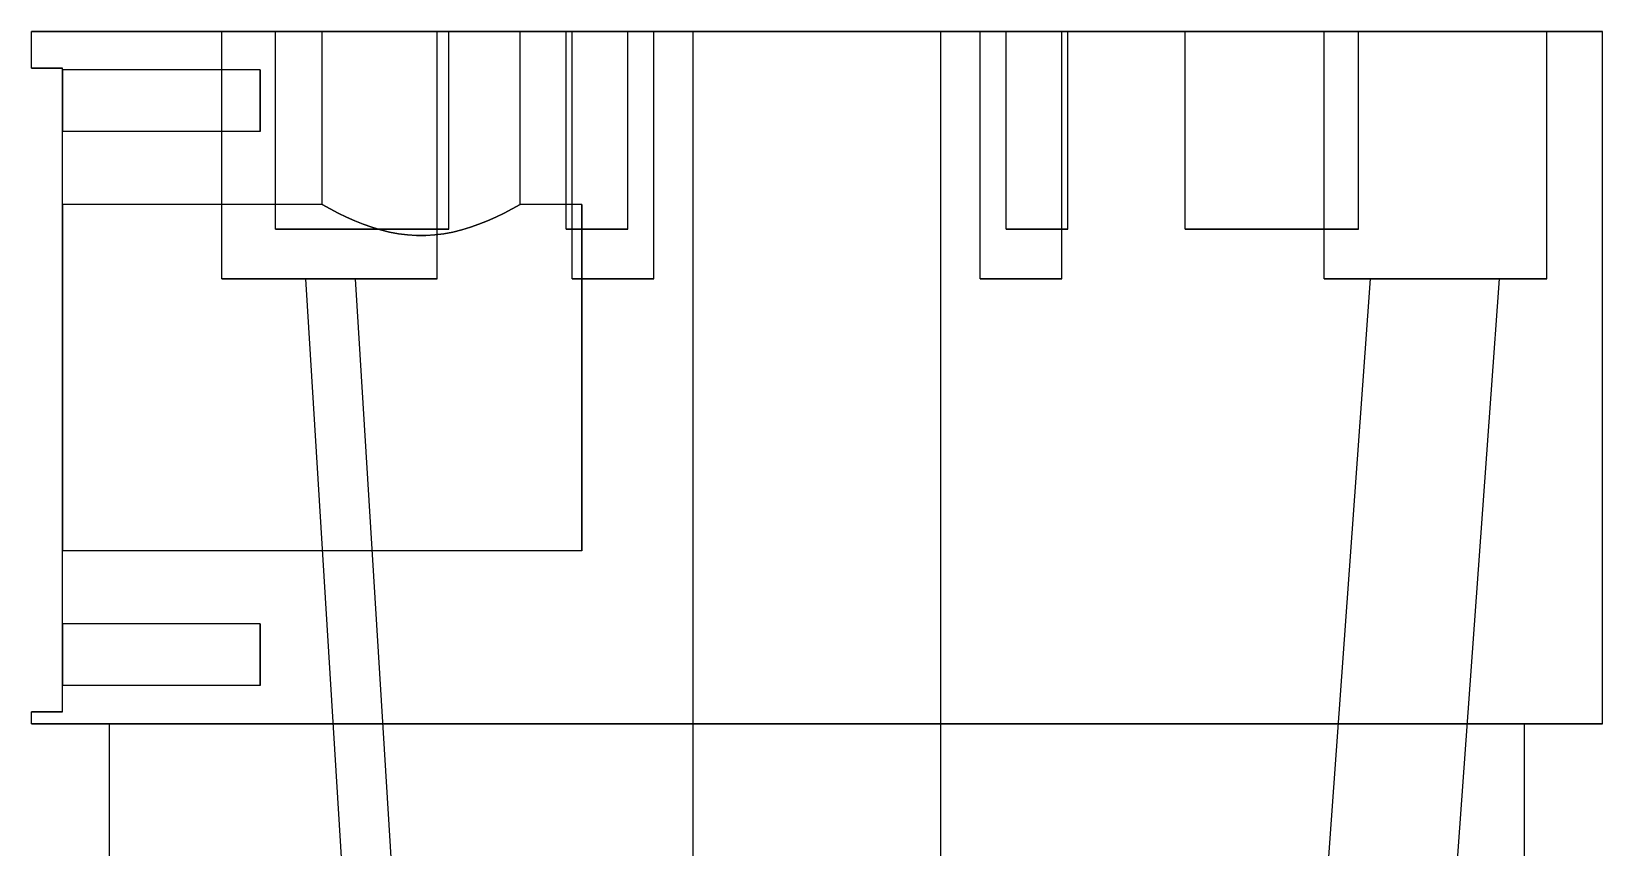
# Model space of a CAD drawing. Header units: millimetres. Extents: x 0 to 278, y -49 to 180.
# Drawn here: x 0 to 63.5, y 33 to 66 of the extents above; entities that cross this region are included whole.
import ezdxf

# ---------------------------------------------------------------- set-up
doc = ezdxf.new("R2010")
doc.units = ezdxf.units.MM
doc.layers.add('FRONT_HIDDEN', color=8, linetype='CONTINUOUS')
doc.layers.add('FRONT_VISIBLE', color=7, linetype='Continuous')

msp = doc.modelspace()

# ---------------------------------------------------------------- linework, layer by layer
at = {"layer": 'FRONT_HIDDEN'}
for points in [[(63.5, 66), (60.739, 66), (57.978, 66), (55.217, 66), (52.457, 66), (49.696, 66), (46.935, 66), (44.174, 66), (41.413, 66), (38.652, 66), (35.891, 66), (33.13, 66), (30.37, 66), (27.609, 66), (24.848, 66), (22.087, 66), (19.326, 66), (16.565, 66), (13.804, 66), (11.043, 66), (8.283, 66), (5.522, 66), (2.761, 66), (0, 66)], [(16.4, 66), (16.021, 66), (15.643, 66), (15.265, 66), (14.887, 66), (14.508, 66), (14.13, 66), (13.752, 66), (13.374, 66), (12.995, 66), (12.617, 66), (12.239, 66), (11.861, 66), (11.482, 66), (11.104, 66), (10.726, 66), (10.348, 66), (9.969, 66), (9.591, 66), (9.213, 66), (8.835, 66), (8.456, 66), (8.078, 66), (7.7, 66)], [(7.7, 66), (8.078, 66), (8.456, 66), (8.835, 66), (9.213, 66), (9.591, 66), (9.969, 66), (10.348, 66), (10.726, 66), (11.104, 66), (11.482, 66), (11.861, 66), (12.239, 66), (12.617, 66), (12.995, 66), (13.374, 66), (13.752, 66), (14.13, 66), (14.508, 66), (14.887, 66), (15.265, 66), (15.643, 66), (16.021, 66), (16.4, 66)], [(7.7, 56), (7.7, 66)], [(16.865, 66), (16.561, 66), (16.257, 66), (15.952, 66), (15.648, 66), (15.343, 66), (15.039, 66), (14.735, 66), (14.43, 66), (14.126, 66), (13.822, 66), (13.517, 66), (13.213, 66), (12.909, 66), (12.604, 66), (12.3, 66), (11.996, 66), (11.691, 66), (11.387, 66), (11.083, 66), (10.778, 66), (10.474, 66), (10.17, 66), (9.865, 66)], [(9.865, 66), (10.17, 66), (10.474, 66), (10.778, 66), (11.083, 66), (11.387, 66), (11.691, 66), (11.996, 66), (12.3, 66), (12.604, 66), (12.909, 66), (13.213, 66), (13.517, 66), (13.822, 66), (14.126, 66), (14.43, 66), (14.735, 66), (15.039, 66), (15.343, 66), (15.648, 66), (15.952, 66), (16.257, 66), (16.561, 66), (16.865, 66)], [(9.865, 58), (9.865, 66)], [(19.75, 66), (19.402, 66), (19.054, 66), (18.707, 66), (18.359, 66), (18.011, 66), (17.663, 66), (17.315, 66), (16.967, 66), (16.62, 66), (16.272, 66), (15.924, 66), (15.576, 66), (15.228, 66), (14.88, 66), (14.533, 66), (14.185, 66), (13.837, 66), (13.489, 66), (13.141, 66), (12.793, 66), (12.446, 66), (12.098, 66), (11.75, 66)], [(11.75, 66), (12.098, 66), (12.446, 66), (12.793, 66), (13.141, 66), (13.489, 66), (13.837, 66), (14.185, 66), (14.533, 66), (14.88, 66), (15.228, 66), (15.576, 66), (15.924, 66), (16.272, 66), (16.62, 66), (16.967, 66), (17.315, 66), (17.663, 66), (18.011, 66), (18.359, 66), (18.707, 66), (19.054, 66), (19.402, 66), (19.75, 66)], [(11.75, 59), (11.75, 66)], [(16.4, 56), (16.4, 66)], [(16.865, 58), (16.865, 66)], [(19.75, 59), (19.75, 66)], [(24.107, 66), (23.999, 66), (23.89, 66), (23.781, 66), (23.673, 66), (23.564, 66), (23.455, 66), (23.347, 66), (23.238, 66), (23.129, 66), (23.021, 66), (22.912, 66), (22.803, 66), (22.694, 66), (22.586, 66), (22.477, 66), (22.368, 66), (22.26, 66), (22.151, 66), (22.042, 66), (21.934, 66), (21.825, 66), (21.716, 66), (21.607, 66)], [(21.607, 66), (21.716, 66), (21.825, 66), (21.934, 66), (22.042, 66), (22.151, 66), (22.26, 66), (22.368, 66), (22.477, 66), (22.586, 66), (22.694, 66), (22.803, 66), (22.912, 66), (23.021, 66), (23.129, 66), (23.238, 66), (23.347, 66), (23.455, 66), (23.564, 66), (23.673, 66), (23.781, 66), (23.89, 66), (23.999, 66), (24.107, 66)], [(24.107, 66), (23.999, 66), (23.89, 66), (23.781, 66), (23.673, 66), (23.564, 66), (23.455, 66), (23.347, 66), (23.238, 66), (23.129, 66), (23.021, 66), (22.912, 66), (22.803, 66), (22.694, 66), (22.586, 66), (22.477, 66), (22.368, 66), (22.26, 66), (22.151, 66), (22.042, 66), (21.934, 66), (21.825, 66), (21.716, 66), (21.607, 66)], [(21.607, 66), (21.716, 66), (21.825, 66), (21.934, 66), (22.042, 66), (22.151, 66), (22.26, 66), (22.368, 66), (22.477, 66), (22.586, 66), (22.694, 66), (22.803, 66), (22.912, 66), (23.021, 66), (23.129, 66), (23.238, 66), (23.347, 66), (23.455, 66), (23.564, 66), (23.673, 66), (23.781, 66), (23.89, 66), (23.999, 66), (24.107, 66)], [(21.607, 58), (21.607, 66)], [(21.607, 58), (21.607, 66)], [(25.15, 66), (25.007, 66), (24.863, 66), (24.72, 66), (24.576, 66), (24.433, 66), (24.289, 66), (24.146, 66), (24.002, 66), (23.859, 66), (23.715, 66), (23.572, 66), (23.428, 66), (23.285, 66), (23.141, 66), (22.998, 66), (22.854, 66), (22.711, 66), (22.567, 66), (22.424, 66), (22.28, 66), (22.137, 66), (21.993, 66), (21.85, 66)], [(21.85, 66), (21.993, 66), (22.137, 66), (22.28, 66), (22.424, 66), (22.567, 66), (22.711, 66), (22.854, 66), (22.998, 66), (23.141, 66), (23.285, 66), (23.428, 66), (23.572, 66), (23.715, 66), (23.859, 66), (24.002, 66), (24.146, 66), (24.289, 66), (24.433, 66), (24.576, 66), (24.72, 66), (24.863, 66), (25.007, 66), (25.15, 66)], [(25.15, 66), (25.007, 66), (24.863, 66), (24.72, 66), (24.576, 66), (24.433, 66), (24.289, 66), (24.146, 66), (24.002, 66), (23.859, 66), (23.715, 66), (23.572, 66), (23.428, 66), (23.285, 66), (23.141, 66), (22.998, 66), (22.854, 66), (22.711, 66), (22.567, 66), (22.424, 66), (22.28, 66), (22.137, 66), (21.993, 66), (21.85, 66)], [(21.85, 66), (21.993, 66), (22.137, 66), (22.28, 66), (22.424, 66), (22.567, 66), (22.711, 66), (22.854, 66), (22.998, 66), (23.141, 66), (23.285, 66), (23.428, 66), (23.572, 66), (23.715, 66), (23.859, 66), (24.002, 66), (24.146, 66), (24.289, 66), (24.433, 66), (24.576, 66), (24.72, 66), (24.863, 66), (25.007, 66), (25.15, 66)], [(21.85, 56), (21.85, 66)], [(21.85, 56), (21.85, 66)], [(24.107, 58), (24.107, 66)], [(24.107, 58), (24.107, 66)], [(25.15, 56), (25.15, 66)], [(25.15, 56), (25.15, 66)], [(36.75, 66), (36.315, 66), (35.88, 66), (35.446, 66), (35.011, 66), (34.576, 66), (34.141, 66), (33.707, 66), (33.272, 66), (32.837, 66), (32.402, 66), (31.967, 66), (31.533, 66), (31.098, 66), (30.663, 66), (30.228, 66), (29.793, 66), (29.359, 66), (28.924, 66), (28.489, 66), (28.054, 66), (27.62, 66), (27.185, 66), (26.75, 66)], [(26.75, 66), (27.185, 66), (27.62, 66), (28.054, 66), (28.489, 66), (28.924, 66), (29.359, 66), (29.793, 66), (30.228, 66), (30.663, 66), (31.098, 66), (31.533, 66), (31.967, 66), (32.402, 66), (32.837, 66), (33.272, 66), (33.707, 66), (34.141, 66), (34.576, 66), (35.011, 66), (35.446, 66), (35.88, 66), (36.315, 66), (36.75, 66)], [(26.75, 12), (26.75, 66)], [(36.75, 12), (36.75, 66)], [(41.65, 66), (41.507, 66), (41.363, 66), (41.22, 66), (41.076, 66), (40.933, 66), (40.789, 66), (40.646, 66), (40.502, 66), (40.359, 66), (40.215, 66), (40.072, 66), (39.928, 66), (39.785, 66), (39.641, 66), (39.498, 66), (39.354, 66), (39.211, 66), (39.067, 66), (38.924, 66), (38.78, 66), (38.637, 66), (38.493, 66), (38.35, 66)], [(38.35, 66), (38.493, 66), (38.637, 66), (38.78, 66), (38.924, 66), (39.067, 66), (39.211, 66), (39.354, 66), (39.498, 66), (39.641, 66), (39.785, 66), (39.928, 66), (40.072, 66), (40.215, 66), (40.359, 66), (40.502, 66), (40.646, 66), (40.789, 66), (40.933, 66), (41.076, 66), (41.22, 66), (41.363, 66), (41.507, 66), (41.65, 66)], [(41.65, 66), (41.507, 66), (41.363, 66), (41.22, 66), (41.076, 66), (40.933, 66), (40.789, 66), (40.646, 66), (40.502, 66), (40.359, 66), (40.215, 66), (40.072, 66), (39.928, 66), (39.785, 66), (39.641, 66), (39.498, 66), (39.354, 66), (39.211, 66), (39.067, 66), (38.924, 66), (38.78, 66), (38.637, 66), (38.493, 66), (38.35, 66)], [(38.35, 66), (38.493, 66), (38.637, 66), (38.78, 66), (38.924, 66), (39.067, 66), (39.211, 66), (39.354, 66), (39.498, 66), (39.641, 66), (39.785, 66), (39.928, 66), (40.072, 66), (40.215, 66), (40.359, 66), (40.502, 66), (40.646, 66), (40.789, 66), (40.933, 66), (41.076, 66), (41.22, 66), (41.363, 66), (41.507, 66), (41.65, 66)], [(38.35, 56), (38.35, 66)], [(38.35, 56), (38.35, 66)], [(41.893, 66), (41.784, 66), (41.675, 66), (41.566, 66), (41.458, 66), (41.349, 66), (41.24, 66), (41.132, 66), (41.023, 66), (40.914, 66), (40.806, 66), (40.697, 66), (40.588, 66), (40.479, 66), (40.371, 66), (40.262, 66), (40.153, 66), (40.045, 66), (39.936, 66), (39.827, 66), (39.719, 66), (39.61, 66), (39.501, 66), (39.393, 66)], [(39.393, 66), (39.501, 66), (39.61, 66), (39.719, 66), (39.827, 66), (39.936, 66), (40.045, 66), (40.153, 66), (40.262, 66), (40.371, 66), (40.479, 66), (40.588, 66), (40.697, 66), (40.806, 66), (40.914, 66), (41.023, 66), (41.132, 66), (41.24, 66), (41.349, 66), (41.458, 66), (41.566, 66), (41.675, 66), (41.784, 66), (41.893, 66)], [(41.893, 66), (41.784, 66), (41.675, 66), (41.566, 66), (41.458, 66), (41.349, 66), (41.24, 66), (41.132, 66), (41.023, 66), (40.914, 66), (40.806, 66), (40.697, 66), (40.588, 66), (40.479, 66), (40.371, 66), (40.262, 66), (40.153, 66), (40.045, 66), (39.936, 66), (39.827, 66), (39.719, 66), (39.61, 66), (39.501, 66), (39.393, 66)], [(39.393, 66), (39.501, 66), (39.61, 66), (39.719, 66), (39.827, 66), (39.936, 66), (40.045, 66), (40.153, 66), (40.262, 66), (40.371, 66), (40.479, 66), (40.588, 66), (40.697, 66), (40.806, 66), (40.914, 66), (41.023, 66), (41.132, 66), (41.24, 66), (41.349, 66), (41.458, 66), (41.566, 66), (41.675, 66), (41.784, 66), (41.893, 66)], [(39.393, 58), (39.393, 66)], [(39.393, 58), (39.393, 66)], [(41.65, 56), (41.65, 66)], [(41.65, 56), (41.65, 66)], [(41.893, 58), (41.893, 66)], [(41.893, 58), (41.893, 66)], [(53.635, 66), (53.33, 66), (53.026, 66), (52.722, 66), (52.417, 66), (52.113, 66), (51.809, 66), (51.504, 66), (51.2, 66), (50.896, 66), (50.591, 66), (50.287, 66), (49.983, 66), (49.678, 66), (49.374, 66), (49.07, 66), (48.765, 66), (48.461, 66), (48.157, 66), (47.852, 66), (47.548, 66), (47.243, 66), (46.939, 66), (46.635, 66)], [(46.635, 66), (46.939, 66), (47.243, 66), (47.548, 66), (47.852, 66), (48.157, 66), (48.461, 66), (48.765, 66), (49.07, 66), (49.374, 66), (49.678, 66), (49.983, 66), (50.287, 66), (50.591, 66), (50.896, 66), (51.2, 66), (51.504, 66), (51.809, 66), (52.113, 66), (52.417, 66), (52.722, 66), (53.026, 66), (53.33, 66), (53.635, 66)], [(53.635, 66), (53.33, 66), (53.026, 66), (52.722, 66), (52.417, 66), (52.113, 66), (51.809, 66), (51.504, 66), (51.2, 66), (50.896, 66), (50.591, 66), (50.287, 66), (49.983, 66), (49.678, 66), (49.374, 66), (49.07, 66), (48.765, 66), (48.461, 66), (48.157, 66), (47.852, 66), (47.548, 66), (47.243, 66), (46.939, 66), (46.635, 66)], [(46.635, 66), (46.939, 66), (47.243, 66), (47.548, 66), (47.852, 66), (48.157, 66), (48.461, 66), (48.765, 66), (49.07, 66), (49.374, 66), (49.678, 66), (49.983, 66), (50.287, 66), (50.591, 66), (50.896, 66), (51.2, 66), (51.504, 66), (51.809, 66), (52.113, 66), (52.417, 66), (52.722, 66), (53.026, 66), (53.33, 66), (53.635, 66)], [(46.635, 58), (46.635, 66)], [(46.635, 58), (46.635, 66)], [(61.25, 66), (60.859, 66), (60.467, 66), (60.076, 66), (59.685, 66), (59.293, 66), (58.902, 66), (58.511, 66), (58.12, 66), (57.728, 66), (57.337, 66), (56.946, 66), (56.554, 66), (56.163, 66), (55.772, 66), (55.38, 66), (54.989, 66), (54.598, 66), (54.207, 66), (53.815, 66), (53.424, 66), (53.033, 66), (52.641, 66), (52.25, 66)], [(52.25, 66), (52.641, 66), (53.033, 66), (53.424, 66), (53.815, 66), (54.207, 66), (54.598, 66), (54.989, 66), (55.38, 66), (55.772, 66), (56.163, 66), (56.554, 66), (56.946, 66), (57.337, 66), (57.728, 66), (58.12, 66), (58.511, 66), (58.902, 66), (59.293, 66), (59.685, 66), (60.076, 66), (60.467, 66), (60.859, 66), (61.25, 66)], [(52.25, 56), (52.25, 66)], [(53.635, 58), (53.635, 66)], [(53.635, 58), (53.635, 66)], [(61.25, 56), (61.25, 66)], [(1.25, 64.51), (1.196, 64.51), (1.141, 64.51), (1.087, 64.51), (1.033, 64.51), (0.978, 64.51), (0.924, 64.51), (0.87, 64.51), (0.815, 64.51), (0.761, 64.51), (0.707, 64.51), (0.652, 64.51), (0.598, 64.51), (0.543, 64.51), (0.489, 64.51), (0.435, 64.51), (0.38, 64.51), (0.326, 64.51), (0.272, 64.51), (0.217, 64.51), (0.163, 64.51), (0.109, 64.51), (0.054, 64.51), (0, 64.51)], [(1.25, 38.49), (1.25, 64.51)], [(1.25, 63.2), (1.25, 63.254), (1.25, 63.309), (1.25, 63.363), (1.25, 63.417), (1.25, 63.472), (1.25, 63.526), (1.25, 63.58), (1.25, 63.635), (1.25, 63.689), (1.25, 63.743), (1.25, 63.798), (1.25, 63.852), (1.25, 63.907), (1.25, 63.961), (1.25, 64.015), (1.25, 64.07), (1.25, 64.124), (1.25, 64.178), (1.25, 64.233), (1.25, 64.287), (1.25, 64.341), (1.25, 64.396), (1.25, 64.45)], [(1.25, 64.45), (1.25, 64.341), (1.25, 64.233), (1.25, 64.124), (1.25, 64.015), (1.25, 63.907), (1.25, 63.798), (1.25, 63.689), (1.25, 63.58), (1.25, 63.472), (1.25, 63.363), (1.25, 63.254), (1.25, 63.146), (1.25, 63.037), (1.25, 62.928), (1.25, 62.82), (1.25, 62.711), (1.25, 62.602), (1.25, 62.493), (1.25, 62.385), (1.25, 62.276), (1.25, 62.167), (1.25, 62.059), (1.25, 61.95)], [(9.25, 64.45), (1.25, 64.45)], [(9.25, 63.2), (9.25, 63.254), (9.25, 63.309), (9.25, 63.363), (9.25, 63.417), (9.25, 63.472), (9.25, 63.526), (9.25, 63.58), (9.25, 63.635), (9.25, 63.689), (9.25, 63.743), (9.25, 63.798), (9.25, 63.852), (9.25, 63.907), (9.25, 63.961), (9.25, 64.015), (9.25, 64.07), (9.25, 64.124), (9.25, 64.178), (9.25, 64.233), (9.25, 64.287), (9.25, 64.341), (9.25, 64.396), (9.25, 64.45)], [(9.25, 64.45), (9.25, 64.341), (9.25, 64.233), (9.25, 64.124), (9.25, 64.015), (9.25, 63.907), (9.25, 63.798), (9.25, 63.689), (9.25, 63.58), (9.25, 63.472), (9.25, 63.363), (9.25, 63.254), (9.25, 63.146), (9.25, 63.037), (9.25, 62.928), (9.25, 62.82), (9.25, 62.711), (9.25, 62.602), (9.25, 62.493), (9.25, 62.385), (9.25, 62.276), (9.25, 62.167), (9.25, 62.059), (9.25, 61.95)], [(1.25, 61.95), (1.25, 62.004), (1.25, 62.059), (1.25, 62.113), (1.25, 62.167), (1.25, 62.222), (1.25, 62.276), (1.25, 62.33), (1.25, 62.385), (1.25, 62.439), (1.25, 62.493), (1.25, 62.548), (1.25, 62.602), (1.25, 62.657), (1.25, 62.711), (1.25, 62.765), (1.25, 62.82), (1.25, 62.874), (1.25, 62.928), (1.25, 62.983), (1.25, 63.037), (1.25, 63.091), (1.25, 63.146), (1.25, 63.2)], [(9.25, 61.95), (9.25, 62.004), (9.25, 62.059), (9.25, 62.113), (9.25, 62.167), (9.25, 62.222), (9.25, 62.276), (9.25, 62.33), (9.25, 62.385), (9.25, 62.439), (9.25, 62.493), (9.25, 62.548), (9.25, 62.602), (9.25, 62.657), (9.25, 62.711), (9.25, 62.765), (9.25, 62.82), (9.25, 62.874), (9.25, 62.928), (9.25, 62.983), (9.25, 63.037), (9.25, 63.091), (9.25, 63.146), (9.25, 63.2)], [(9.25, 61.95), (1.25, 61.95)], [(1.25, 52), (1.25, 52.304), (1.25, 52.609), (1.25, 52.913), (1.25, 53.217), (1.25, 53.522), (1.25, 53.826), (1.25, 54.13), (1.25, 54.435), (1.25, 54.739), (1.25, 55.043), (1.25, 55.348), (1.25, 55.652), (1.25, 55.957), (1.25, 56.261), (1.25, 56.565), (1.25, 56.87), (1.25, 57.174), (1.25, 57.478), (1.25, 57.783), (1.25, 58.087), (1.25, 58.391), (1.25, 58.696), (1.25, 59)], [(1.25, 59), (1.25, 58.391), (1.25, 57.783), (1.25, 57.174), (1.25, 56.565), (1.25, 55.957), (1.25, 55.348), (1.25, 54.739), (1.25, 54.13), (1.25, 53.522), (1.25, 52.913), (1.25, 52.304), (1.25, 51.696), (1.25, 51.087), (1.25, 50.478), (1.25, 49.87), (1.25, 49.261), (1.25, 48.652), (1.25, 48.043), (1.25, 47.435), (1.25, 46.826), (1.25, 46.217), (1.25, 45.609), (1.25, 45)], [(11.75, 59), (1.25, 59)], [(19.75, 59), (19.428, 58.821), (19.101, 58.65), (18.769, 58.489), (18.432, 58.34), (18.089, 58.203), (17.742, 58.08), (17.389, 57.974), (17.031, 57.886), (16.668, 57.817), (16.302, 57.771), (15.934, 57.748), (15.566, 57.748), (15.198, 57.771), (14.832, 57.817), (14.469, 57.886), (14.111, 57.974), (13.758, 58.08), (13.411, 58.203), (13.068, 58.34), (12.731, 58.489), (12.399, 58.65), (12.072, 58.821), (11.75, 59)], [(11.75, 59), (12.072, 58.821), (12.399, 58.65), (12.731, 58.489), (13.068, 58.34), (13.411, 58.203), (13.758, 58.08), (14.111, 57.974), (14.469, 57.886), (14.832, 57.817), (15.198, 57.771), (15.566, 57.748), (15.934, 57.748), (16.302, 57.771), (16.668, 57.817), (17.031, 57.886), (17.389, 57.974), (17.742, 58.08), (18.089, 58.203), (18.432, 58.34), (18.769, 58.489), (19.101, 58.65), (19.428, 58.821), (19.75, 59)], [(22.25, 59), (19.75, 59)], [(22.25, 52), (22.25, 52.304), (22.25, 52.609), (22.25, 52.913), (22.25, 53.217), (22.25, 53.522), (22.25, 53.826), (22.25, 54.13), (22.25, 54.435), (22.25, 54.739), (22.25, 55.043), (22.25, 55.348), (22.25, 55.652), (22.25, 55.957), (22.25, 56.261), (22.25, 56.565), (22.25, 56.87), (22.25, 57.174), (22.25, 57.478), (22.25, 57.783), (22.25, 58.087), (22.25, 58.391), (22.25, 58.696), (22.25, 59)], [(22.25, 59), (22.25, 58.391), (22.25, 57.783), (22.25, 57.174), (22.25, 56.565), (22.25, 55.957), (22.25, 55.348), (22.25, 54.739), (22.25, 54.13), (22.25, 53.522), (22.25, 52.913), (22.25, 52.304), (22.25, 51.696), (22.25, 51.087), (22.25, 50.478), (22.25, 49.87), (22.25, 49.261), (22.25, 48.652), (22.25, 48.043), (22.25, 47.435), (22.25, 46.826), (22.25, 46.217), (22.25, 45.609), (22.25, 45)], [(16.865, 58), (16.561, 58), (16.257, 58), (15.952, 58), (15.648, 58), (15.343, 58), (15.039, 58), (14.735, 58), (14.43, 58), (14.126, 58), (13.822, 58), (13.517, 58), (13.213, 58), (12.909, 58), (12.604, 58), (12.3, 58), (11.996, 58), (11.691, 58), (11.387, 58), (11.083, 58), (10.778, 58), (10.474, 58), (10.17, 58), (9.865, 58)], [(9.865, 58), (10.17, 58), (10.474, 58), (10.778, 58), (11.083, 58), (11.387, 58), (11.691, 58), (11.996, 58), (12.3, 58), (12.604, 58), (12.909, 58), (13.213, 58), (13.517, 58), (13.822, 58), (14.126, 58), (14.43, 58), (14.735, 58), (15.039, 58), (15.343, 58), (15.648, 58), (15.952, 58), (16.257, 58), (16.561, 58), (16.865, 58)], [(24.107, 58), (23.999, 58), (23.89, 58), (23.781, 58), (23.673, 58), (23.564, 58), (23.455, 58), (23.347, 58), (23.238, 58), (23.129, 58), (23.021, 58), (22.912, 58), (22.803, 58), (22.694, 58), (22.586, 58), (22.477, 58), (22.368, 58), (22.26, 58), (22.151, 58), (22.042, 58), (21.934, 58), (21.825, 58), (21.716, 58), (21.607, 58)], [(21.607, 58), (21.716, 58), (21.825, 58), (21.934, 58), (22.042, 58), (22.151, 58), (22.26, 58), (22.368, 58), (22.477, 58), (22.586, 58), (22.694, 58), (22.803, 58), (22.912, 58), (23.021, 58), (23.129, 58), (23.238, 58), (23.347, 58), (23.455, 58), (23.564, 58), (23.673, 58), (23.781, 58), (23.89, 58), (23.999, 58), (24.107, 58)], [(24.107, 58), (23.999, 58), (23.89, 58), (23.781, 58), (23.673, 58), (23.564, 58), (23.455, 58), (23.347, 58), (23.238, 58), (23.129, 58), (23.021, 58), (22.912, 58), (22.803, 58), (22.694, 58), (22.586, 58), (22.477, 58), (22.368, 58), (22.26, 58), (22.151, 58), (22.042, 58), (21.934, 58), (21.825, 58), (21.716, 58), (21.607, 58)], [(21.607, 58), (21.716, 58), (21.825, 58), (21.934, 58), (22.042, 58), (22.151, 58), (22.26, 58), (22.368, 58), (22.477, 58), (22.586, 58), (22.694, 58), (22.803, 58), (22.912, 58), (23.021, 58), (23.129, 58), (23.238, 58), (23.347, 58), (23.455, 58), (23.564, 58), (23.673, 58), (23.781, 58), (23.89, 58), (23.999, 58), (24.107, 58)], [(41.893, 58), (41.784, 58), (41.675, 58), (41.566, 58), (41.458, 58), (41.349, 58), (41.24, 58), (41.132, 58), (41.023, 58), (40.914, 58), (40.806, 58), (40.697, 58), (40.588, 58), (40.479, 58), (40.371, 58), (40.262, 58), (40.153, 58), (40.045, 58), (39.936, 58), (39.827, 58), (39.719, 58), (39.61, 58), (39.501, 58), (39.393, 58)], [(39.393, 58), (39.501, 58), (39.61, 58), (39.719, 58), (39.827, 58), (39.936, 58), (40.045, 58), (40.153, 58), (40.262, 58), (40.371, 58), (40.479, 58), (40.588, 58), (40.697, 58), (40.806, 58), (40.914, 58), (41.023, 58), (41.132, 58), (41.24, 58), (41.349, 58), (41.458, 58), (41.566, 58), (41.675, 58), (41.784, 58), (41.893, 58)], [(41.893, 58), (41.784, 58), (41.675, 58), (41.566, 58), (41.458, 58), (41.349, 58), (41.24, 58), (41.132, 58), (41.023, 58), (40.914, 58), (40.806, 58), (40.697, 58), (40.588, 58), (40.479, 58), (40.371, 58), (40.262, 58), (40.153, 58), (40.045, 58), (39.936, 58), (39.827, 58), (39.719, 58), (39.61, 58), (39.501, 58), (39.393, 58)], [(39.393, 58), (39.501, 58), (39.61, 58), (39.719, 58), (39.827, 58), (39.936, 58), (40.045, 58), (40.153, 58), (40.262, 58), (40.371, 58), (40.479, 58), (40.588, 58), (40.697, 58), (40.806, 58), (40.914, 58), (41.023, 58), (41.132, 58), (41.24, 58), (41.349, 58), (41.458, 58), (41.566, 58), (41.675, 58), (41.784, 58), (41.893, 58)], [(53.635, 58), (53.33, 58), (53.026, 58), (52.722, 58), (52.417, 58), (52.113, 58), (51.809, 58), (51.504, 58), (51.2, 58), (50.896, 58), (50.591, 58), (50.287, 58), (49.983, 58), (49.678, 58), (49.374, 58), (49.07, 58), (48.765, 58), (48.461, 58), (48.157, 58), (47.852, 58), (47.548, 58), (47.243, 58), (46.939, 58), (46.635, 58)], [(46.635, 58), (46.939, 58), (47.243, 58), (47.548, 58), (47.852, 58), (48.157, 58), (48.461, 58), (48.765, 58), (49.07, 58), (49.374, 58), (49.678, 58), (49.983, 58), (50.287, 58), (50.591, 58), (50.896, 58), (51.2, 58), (51.504, 58), (51.809, 58), (52.113, 58), (52.417, 58), (52.722, 58), (53.026, 58), (53.33, 58), (53.635, 58)], [(53.635, 58), (53.33, 58), (53.026, 58), (52.722, 58), (52.417, 58), (52.113, 58), (51.809, 58), (51.504, 58), (51.2, 58), (50.896, 58), (50.591, 58), (50.287, 58), (49.983, 58), (49.678, 58), (49.374, 58), (49.07, 58), (48.765, 58), (48.461, 58), (48.157, 58), (47.852, 58), (47.548, 58), (47.243, 58), (46.939, 58), (46.635, 58)], [(46.635, 58), (46.939, 58), (47.243, 58), (47.548, 58), (47.852, 58), (48.157, 58), (48.461, 58), (48.765, 58), (49.07, 58), (49.374, 58), (49.678, 58), (49.983, 58), (50.287, 58), (50.591, 58), (50.896, 58), (51.2, 58), (51.504, 58), (51.809, 58), (52.113, 58), (52.417, 58), (52.722, 58), (53.026, 58), (53.33, 58), (53.635, 58)], [(16.4, 56), (16.021, 56), (15.643, 56), (15.265, 56), (14.887, 56), (14.508, 56), (14.13, 56), (13.752, 56), (13.374, 56), (12.995, 56), (12.617, 56), (12.239, 56), (11.861, 56), (11.482, 56), (11.104, 56), (10.726, 56), (10.348, 56), (9.969, 56), (9.591, 56), (9.213, 56), (8.835, 56), (8.456, 56), (8.078, 56), (7.7, 56)], [(7.7, 56), (8.078, 56), (8.456, 56), (8.835, 56), (9.213, 56), (9.591, 56), (9.969, 56), (10.348, 56), (10.726, 56), (11.104, 56), (11.482, 56), (11.861, 56), (12.239, 56), (12.617, 56), (12.995, 56), (13.374, 56), (13.752, 56), (14.13, 56), (14.508, 56), (14.887, 56), (15.265, 56), (15.643, 56), (16.021, 56), (16.4, 56)], [(11.079, 56), (14.409, 2)], [(11.079, 56), (11.166, 56), (11.253, 56), (11.34, 56), (11.427, 56), (11.514, 56), (11.601, 56), (11.689, 56), (11.776, 56), (11.863, 56), (11.95, 56), (12.037, 56), (12.124, 56), (12.211, 56), (12.298, 56), (12.385, 56), (12.473, 56), (12.56, 56), (12.647, 56), (12.734, 56), (12.821, 56), (12.908, 56), (12.995, 56), (13.082, 56)], [(13.082, 56), (12.995, 56), (12.908, 56), (12.821, 56), (12.734, 56), (12.647, 56), (12.56, 56), (12.473, 56), (12.385, 56), (12.298, 56), (12.211, 56), (12.124, 56), (12.037, 56), (11.95, 56), (11.863, 56), (11.776, 56), (11.689, 56), (11.601, 56), (11.514, 56), (11.427, 56), (11.34, 56), (11.253, 56), (11.166, 56), (11.079, 56)], [(13.082, 56), (16.413, 2)], [(25.15, 56), (25.007, 56), (24.863, 56), (24.72, 56), (24.576, 56), (24.433, 56), (24.289, 56), (24.146, 56), (24.002, 56), (23.859, 56), (23.715, 56), (23.572, 56), (23.428, 56), (23.285, 56), (23.141, 56), (22.998, 56), (22.854, 56), (22.711, 56), (22.567, 56), (22.424, 56), (22.28, 56), (22.137, 56), (21.993, 56), (21.85, 56)], [(21.85, 56), (21.993, 56), (22.137, 56), (22.28, 56), (22.424, 56), (22.567, 56), (22.711, 56), (22.854, 56), (22.998, 56), (23.141, 56), (23.285, 56), (23.428, 56), (23.572, 56), (23.715, 56), (23.859, 56), (24.002, 56), (24.146, 56), (24.289, 56), (24.433, 56), (24.576, 56), (24.72, 56), (24.863, 56), (25.007, 56), (25.15, 56)], [(25.15, 56), (25.007, 56), (24.863, 56), (24.72, 56), (24.576, 56), (24.433, 56), (24.289, 56), (24.146, 56), (24.002, 56), (23.859, 56), (23.715, 56), (23.572, 56), (23.428, 56), (23.285, 56), (23.141, 56), (22.998, 56), (22.854, 56), (22.711, 56), (22.567, 56), (22.424, 56), (22.28, 56), (22.137, 56), (21.993, 56), (21.85, 56)], [(21.85, 56), (21.993, 56), (22.137, 56), (22.28, 56), (22.424, 56), (22.567, 56), (22.711, 56), (22.854, 56), (22.998, 56), (23.141, 56), (23.285, 56), (23.428, 56), (23.572, 56), (23.715, 56), (23.859, 56), (24.002, 56), (24.146, 56), (24.289, 56), (24.433, 56), (24.576, 56), (24.72, 56), (24.863, 56), (25.007, 56), (25.15, 56)], [(41.65, 56), (41.507, 56), (41.363, 56), (41.22, 56), (41.076, 56), (40.933, 56), (40.789, 56), (40.646, 56), (40.502, 56), (40.359, 56), (40.215, 56), (40.072, 56), (39.928, 56), (39.785, 56), (39.641, 56), (39.498, 56), (39.354, 56), (39.211, 56), (39.067, 56), (38.924, 56), (38.78, 56), (38.637, 56), (38.493, 56), (38.35, 56)], [(38.35, 56), (38.493, 56), (38.637, 56), (38.78, 56), (38.924, 56), (39.067, 56), (39.211, 56), (39.354, 56), (39.498, 56), (39.641, 56), (39.785, 56), (39.928, 56), (40.072, 56), (40.215, 56), (40.359, 56), (40.502, 56), (40.646, 56), (40.789, 56), (40.933, 56), (41.076, 56), (41.22, 56), (41.363, 56), (41.507, 56), (41.65, 56)], [(41.65, 56), (41.507, 56), (41.363, 56), (41.22, 56), (41.076, 56), (40.933, 56), (40.789, 56), (40.646, 56), (40.502, 56), (40.359, 56), (40.215, 56), (40.072, 56), (39.928, 56), (39.785, 56), (39.641, 56), (39.498, 56), (39.354, 56), (39.211, 56), (39.067, 56), (38.924, 56), (38.78, 56), (38.637, 56), (38.493, 56), (38.35, 56)], [(38.35, 56), (38.493, 56), (38.637, 56), (38.78, 56), (38.924, 56), (39.067, 56), (39.211, 56), (39.354, 56), (39.498, 56), (39.641, 56), (39.785, 56), (39.928, 56), (40.072, 56), (40.215, 56), (40.359, 56), (40.502, 56), (40.646, 56), (40.789, 56), (40.933, 56), (41.076, 56), (41.22, 56), (41.363, 56), (41.507, 56), (41.65, 56)], [(54.107, 56), (50.518, 6.269)], [(61.25, 56), (60.859, 56), (60.467, 56), (60.076, 56), (59.685, 56), (59.293, 56), (58.902, 56), (58.511, 56), (58.12, 56), (57.728, 56), (57.337, 56), (56.946, 56), (56.554, 56), (56.163, 56), (55.772, 56), (55.38, 56), (54.989, 56), (54.598, 56), (54.207, 56), (53.815, 56), (53.424, 56), (53.033, 56), (52.641, 56), (52.25, 56)], [(52.25, 56), (52.641, 56), (53.033, 56), (53.424, 56), (53.815, 56), (54.207, 56), (54.598, 56), (54.989, 56), (55.38, 56), (55.772, 56), (56.163, 56), (56.554, 56), (56.946, 56), (57.337, 56), (57.728, 56), (58.12, 56), (58.511, 56), (58.902, 56), (59.293, 56), (59.685, 56), (60.076, 56), (60.467, 56), (60.859, 56), (61.25, 56)], [(54.107, 56), (54.334, 56), (54.561, 56), (54.787, 56), (55.014, 56), (55.241, 56), (55.467, 56), (55.694, 56), (55.921, 56), (56.147, 56), (56.374, 56), (56.601, 56), (56.827, 56), (57.054, 56), (57.281, 56), (57.507, 56), (57.734, 56), (57.961, 56), (58.187, 56), (58.414, 56), (58.641, 56), (58.867, 56), (59.094, 56), (59.321, 56)], [(59.321, 56), (59.094, 56), (58.867, 56), (58.641, 56), (58.414, 56), (58.187, 56), (57.961, 56), (57.734, 56), (57.507, 56), (57.281, 56), (57.054, 56), (56.827, 56), (56.601, 56), (56.374, 56), (56.147, 56), (55.921, 56), (55.694, 56), (55.467, 56), (55.241, 56), (55.014, 56), (54.787, 56), (54.561, 56), (54.334, 56), (54.107, 56)], [(59.321, 56), (55.699, 5.818)], [(1.25, 45), (1.25, 45.304), (1.25, 45.609), (1.25, 45.913), (1.25, 46.217), (1.25, 46.522), (1.25, 46.826), (1.25, 47.13), (1.25, 47.435), (1.25, 47.739), (1.25, 48.043), (1.25, 48.348), (1.25, 48.652), (1.25, 48.957), (1.25, 49.261), (1.25, 49.565), (1.25, 49.87), (1.25, 50.174), (1.25, 50.478), (1.25, 50.783), (1.25, 51.087), (1.25, 51.391), (1.25, 51.696), (1.25, 52)], [(22.25, 45), (22.25, 45.304), (22.25, 45.609), (22.25, 45.913), (22.25, 46.217), (22.25, 46.522), (22.25, 46.826), (22.25, 47.13), (22.25, 47.435), (22.25, 47.739), (22.25, 48.043), (22.25, 48.348), (22.25, 48.652), (22.25, 48.957), (22.25, 49.261), (22.25, 49.565), (22.25, 49.87), (22.25, 50.174), (22.25, 50.478), (22.25, 50.783), (22.25, 51.087), (22.25, 51.391), (22.25, 51.696), (22.25, 52)], [(22.25, 45), (1.25, 45)], [(1.25, 40.8), (1.25, 40.854), (1.25, 40.909), (1.25, 40.963), (1.25, 41.017), (1.25, 41.072), (1.25, 41.126), (1.25, 41.18), (1.25, 41.235), (1.25, 41.289), (1.25, 41.343), (1.25, 41.398), (1.25, 41.452), (1.25, 41.507), (1.25, 41.561), (1.25, 41.615), (1.25, 41.67), (1.25, 41.724), (1.25, 41.778), (1.25, 41.833), (1.25, 41.887), (1.25, 41.941), (1.25, 41.996), (1.25, 42.05)], [(1.25, 42.05), (1.25, 41.941), (1.25, 41.833), (1.25, 41.724), (1.25, 41.615), (1.25, 41.507), (1.25, 41.398), (1.25, 41.289), (1.25, 41.18), (1.25, 41.072), (1.25, 40.963), (1.25, 40.854), (1.25, 40.746), (1.25, 40.637), (1.25, 40.528), (1.25, 40.42), (1.25, 40.311), (1.25, 40.202), (1.25, 40.093), (1.25, 39.985), (1.25, 39.876), (1.25, 39.767), (1.25, 39.659), (1.25, 39.55)], [(9.25, 42.05), (1.25, 42.05)], [(9.25, 40.8), (9.25, 40.854), (9.25, 40.909), (9.25, 40.963), (9.25, 41.017), (9.25, 41.072), (9.25, 41.126), (9.25, 41.18), (9.25, 41.235), (9.25, 41.289), (9.25, 41.343), (9.25, 41.398), (9.25, 41.452), (9.25, 41.507), (9.25, 41.561), (9.25, 41.615), (9.25, 41.67), (9.25, 41.724), (9.25, 41.778), (9.25, 41.833), (9.25, 41.887), (9.25, 41.941), (9.25, 41.996), (9.25, 42.05)], [(9.25, 42.05), (9.25, 41.941), (9.25, 41.833), (9.25, 41.724), (9.25, 41.615), (9.25, 41.507), (9.25, 41.398), (9.25, 41.289), (9.25, 41.18), (9.25, 41.072), (9.25, 40.963), (9.25, 40.854), (9.25, 40.746), (9.25, 40.637), (9.25, 40.528), (9.25, 40.42), (9.25, 40.311), (9.25, 40.202), (9.25, 40.093), (9.25, 39.985), (9.25, 39.876), (9.25, 39.767), (9.25, 39.659), (9.25, 39.55)], [(1.25, 39.55), (1.25, 39.604), (1.25, 39.659), (1.25, 39.713), (1.25, 39.767), (1.25, 39.822), (1.25, 39.876), (1.25, 39.93), (1.25, 39.985), (1.25, 40.039), (1.25, 40.093), (1.25, 40.148), (1.25, 40.202), (1.25, 40.257), (1.25, 40.311), (1.25, 40.365), (1.25, 40.42), (1.25, 40.474), (1.25, 40.528), (1.25, 40.583), (1.25, 40.637), (1.25, 40.691), (1.25, 40.746), (1.25, 40.8)], [(9.25, 39.55), (9.25, 39.604), (9.25, 39.659), (9.25, 39.713), (9.25, 39.767), (9.25, 39.822), (9.25, 39.876), (9.25, 39.93), (9.25, 39.985), (9.25, 40.039), (9.25, 40.093), (9.25, 40.148), (9.25, 40.202), (9.25, 40.257), (9.25, 40.311), (9.25, 40.365), (9.25, 40.42), (9.25, 40.474), (9.25, 40.528), (9.25, 40.583), (9.25, 40.637), (9.25, 40.691), (9.25, 40.746), (9.25, 40.8)], [(9.25, 39.55), (1.25, 39.55)], [(1.25, 38.49), (1.196, 38.49), (1.141, 38.49), (1.087, 38.49), (1.033, 38.49), (0.978, 38.49), (0.924, 38.49), (0.87, 38.49), (0.815, 38.49), (0.761, 38.49), (0.707, 38.49), (0.652, 38.49), (0.598, 38.49), (0.543, 38.49), (0.489, 38.49), (0.435, 38.49), (0.38, 38.49), (0.326, 38.49), (0.272, 38.49), (0.217, 38.49), (0.163, 38.49), (0.109, 38.49), (0.054, 38.49), (0, 38.49)], [(63.5, 38), (60.739, 38), (57.978, 38), (55.217, 38), (52.457, 38), (49.696, 38), (46.935, 38), (44.174, 38), (41.413, 38), (38.652, 38), (35.891, 38), (33.13, 38), (30.37, 38), (27.609, 38), (24.848, 38), (22.087, 38), (19.326, 38), (16.565, 38), (13.804, 38), (11.043, 38), (8.283, 38), (5.522, 38), (2.761, 38), (0, 38)], [(60.35, 38), (57.863, 38), (55.376, 38), (52.889, 38), (50.402, 38), (47.915, 38), (45.428, 38), (42.941, 38), (40.454, 38), (37.967, 38), (35.48, 38), (32.993, 38), (30.507, 38), (28.02, 38), (25.533, 38), (23.046, 38), (20.559, 38), (18.072, 38), (15.585, 38), (13.098, 38), (10.611, 38), (8.124, 38), (5.637, 38), (3.15, 38)], [(3.15, 38), (5.637, 38), (8.124, 38), (10.611, 38), (13.098, 38), (15.585, 38), (18.072, 38), (20.559, 38), (23.046, 38), (25.533, 38), (28.02, 38), (30.507, 38), (32.993, 38), (35.48, 38), (37.967, 38), (40.454, 38), (42.941, 38), (45.428, 38), (47.915, 38), (50.402, 38), (52.889, 38), (55.376, 38), (57.863, 38), (60.35, 38)]]:
    msp.add_lwpolyline(points, dxfattribs=at)
at = {"layer": 'FRONT_VISIBLE'}
for points in [[(0, 66), (2.761, 66), (5.522, 66), (8.283, 66), (11.043, 66), (13.804, 66), (16.565, 66), (19.326, 66), (22.087, 66), (24.848, 66), (27.609, 66), (30.37, 66), (33.13, 66), (35.891, 66), (38.652, 66), (41.413, 66), (44.174, 66), (46.935, 66), (49.696, 66), (52.457, 66), (55.217, 66), (57.978, 66), (60.739, 66), (63.5, 66)], [(0, 64.51), (0, 66)], [(63.5, 38), (63.5, 66)], [(0, 64.51), (0.054, 64.51), (0.109, 64.51), (0.163, 64.51), (0.217, 64.51), (0.272, 64.51), (0.326, 64.51), (0.38, 64.51), (0.435, 64.51), (0.489, 64.51), (0.543, 64.51), (0.598, 64.51), (0.652, 64.51), (0.707, 64.51), (0.761, 64.51), (0.815, 64.51), (0.87, 64.51), (0.924, 64.51), (0.978, 64.51), (1.033, 64.51), (1.087, 64.51), (1.141, 64.51), (1.196, 64.51), (1.25, 64.51)], [(1.25, 38.49), (1.25, 64.51)], [(0, 38.49), (0.054, 38.49), (0.109, 38.49), (0.163, 38.49), (0.217, 38.49), (0.272, 38.49), (0.326, 38.49), (0.38, 38.49), (0.435, 38.49), (0.489, 38.49), (0.543, 38.49), (0.598, 38.49), (0.652, 38.49), (0.707, 38.49), (0.761, 38.49), (0.815, 38.49), (0.87, 38.49), (0.924, 38.49), (0.978, 38.49), (1.033, 38.49), (1.087, 38.49), (1.141, 38.49), (1.196, 38.49), (1.25, 38.49)], [(0, 38), (0, 38.49)], [(0, 38), (2.761, 38), (5.522, 38), (8.283, 38), (11.043, 38), (13.804, 38), (16.565, 38), (19.326, 38), (22.087, 38), (24.848, 38), (27.609, 38), (30.37, 38), (33.13, 38), (35.891, 38), (38.652, 38), (41.413, 38), (44.174, 38), (46.935, 38), (49.696, 38), (52.457, 38), (55.217, 38), (57.978, 38), (60.739, 38), (63.5, 38)], [(3.15, 15.7), (3.15, 38)], [(60.35, 15.7), (60.35, 38)]]:
    msp.add_lwpolyline(points, dxfattribs=at)

doc.saveas('drawing.dxf')
